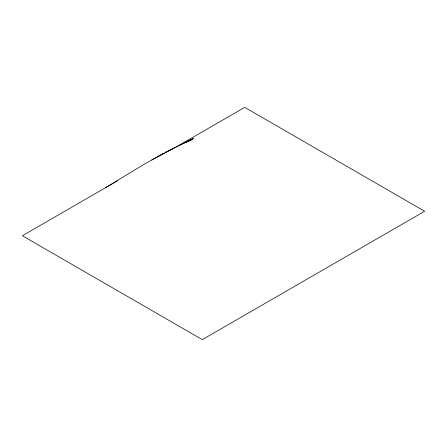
<?xml version="1.0" encoding="UTF-8"?>
<svg xmlns="http://www.w3.org/2000/svg" width="447" height="447" viewBox="0 0 447 447"><rect width="100%" height="100%" fill="white"/><g stroke="black" fill="none" stroke-linecap="round" stroke-linejoin="round"><path stroke-width="0.67" d="M105.732 187.6L144.778 163.876L172.57 148.717M117.818 180.627L22.35 235.742L202.29 339.631L424.65 211.258L244.71 107.369L175.827 147.136L193.417 138.509L186.466 141.8M170.989 149.929L175.218 147.488M151.723 159.92L164.295 153.042L157.35 156.813M171.246 149.432L165.619 152.338L178.191 145.979M185.142 142.694L192.093 139.565L179.521 145.202"/></g></svg>
